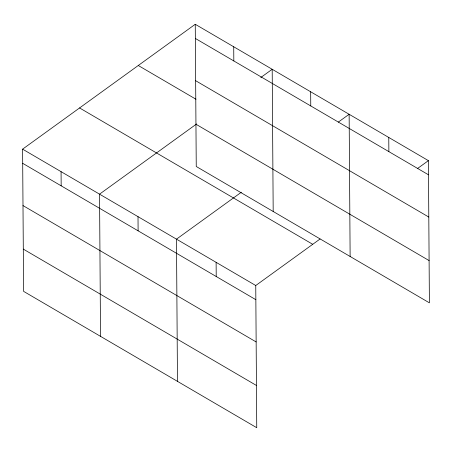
<?xml version="1.0" encoding="UTF-8"?>
<svg xmlns="http://www.w3.org/2000/svg" width="452" height="452" viewBox="0 0 452 452"><rect width="100%" height="100%" fill="white"/><g stroke="black" fill="none" stroke-linecap="round" stroke-linejoin="round"><path stroke-width="0.68" d="M320.067 239.001L255.753 285.517L256.747 427.716L23.594 291.359L22.6 149.16L195.253 24.284L428.406 160.641L429.4 302.84L196.247 166.483L195.253 24.284M196.592 123.961L99.542 194.157L100.53 336.356M260.798 77.524L272.194 69.28L273.189 211.479M241.357 192.23L176.483 239.153L177.472 381.352M338.311 122.108L349.136 114.277L350.13 256.476M417.58 168.472L428.406 160.641M195.354 38.454L428.507 174.811M195.648 80.705L428.801 217.062M138.278 65.495L195.982 99.242M195.953 124.232L429.106 260.589M79.575 107.949L312.727 244.306M22.6 149.16L255.753 285.517M22.702 163.33L255.849 299.687M22.995 205.581L256.148 341.938M23.301 249.108L256.448 385.466M388.771 137.459L388.873 151.629M310.665 91.779L310.761 105.949M233.724 46.782L233.825 60.952M216.118 262.335L216.214 276.505M138.013 216.655L138.109 230.825M61.071 171.658L61.167 185.828"/></g></svg>
